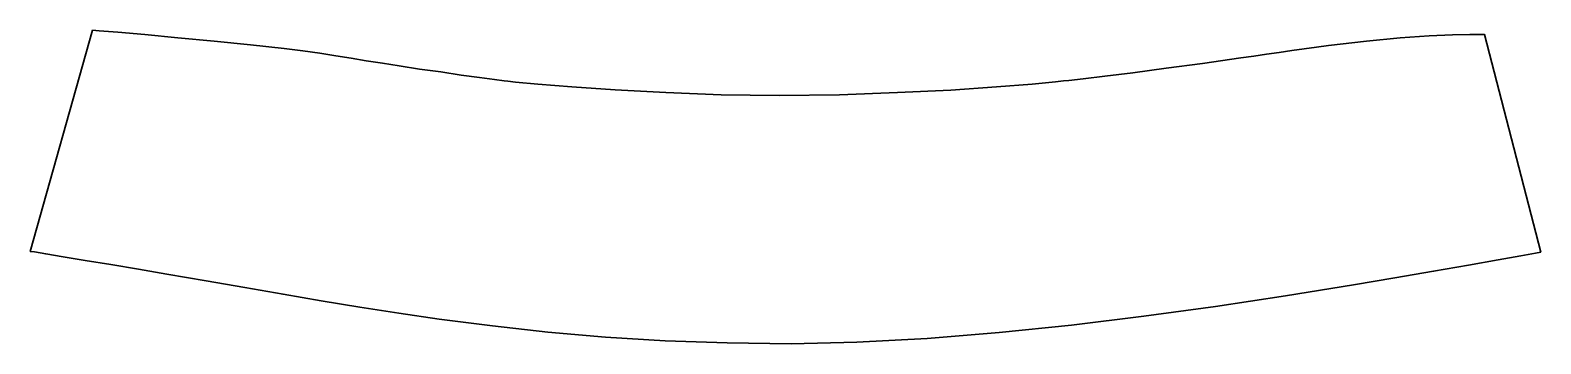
# Model space of a CAD drawing. Extents: x 0 to 5838, y -1211 to 0.
import ezdxf

# ---------------------------------------------------------------- set-up
doc = ezdxf.new("R2010")
doc.units = 0
doc.linetypes.add('Solid', pattern=[0])

msp = doc.modelspace()

# ---------------------------------------------------------------- linework, layer by layer
at = {"color": 0, "linetype": 'Solid', "lineweight": 35}
msp.add_lwpolyline([(5818, -861), (5761, -871), (5673, -887), (5559, -907), (5424, -931), (5274, -956), (5114, -983), (4852, -1026), (4581, -1067), (4304, -1105), (4024, -1139), (3745, -1168), (3467, -1191), (3195, -1205), (2941, -1211), (2694, -1208), (2454, -1200), (2223, -1185), (2000, -1166), (1786, -1142), (1581, -1116), (1425, -1093), (1274, -1070), (1125, -1045), (977, -1020), (829, -994), (680, -968), (528, -942), (419, -923), (312, -905), (213, -889), (128, -875), (60, -864), (16, -856), (0, -854), (241, 0), (267, -2), (338, -8), (443, -17), (571, -29), (711, -42), (852, -56), (982, -71), (1054, -80), (1119, -89), (1181, -99), (1240, -108), (1299, -118), (1361, -127), (1426, -138), (1505, -150), (1587, -161), (1666, -173), (1737, -182), (1794, -190), (1832, -195), (1846, -197), (1876, -200), (1962, -208), (2093, -218), (2261, -230), (2457, -241), (2671, -249), (2894, -252), (3128, -249), (3352, -241), (3558, -231), (3734, -219), (3872, -208), (3962, -199), (3994, -196), (4014, -194), (4069, -188), (4153, -177), (4262, -164), (4390, -147), (4531, -128), (4679, -107), (4729, -100), (4778, -93), (4827, -86), (4876, -78), (4924, -72), (4971, -65), (5017, -59), (5164, -42), (5295, -30), (5406, -22), (5497, -18), (5564, -16), (5606, -16), (5620, -16), (5838, -857), (5818, -861)], close=True, dxfattribs=at)

doc.saveas('drawing.dxf')
